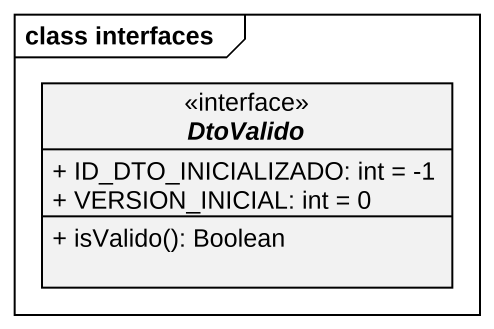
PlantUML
@startuml
mainframe class interfaces
hide circle
hide empty members
skinparam classAttributeIconSize 0
interface DtoValido <<interface>> {
  + ID_DTO_INICIALIZADO: int = -1
  + VERSION_INICIAL: int = 0
  + isValido(): Boolean
}
@enduml
